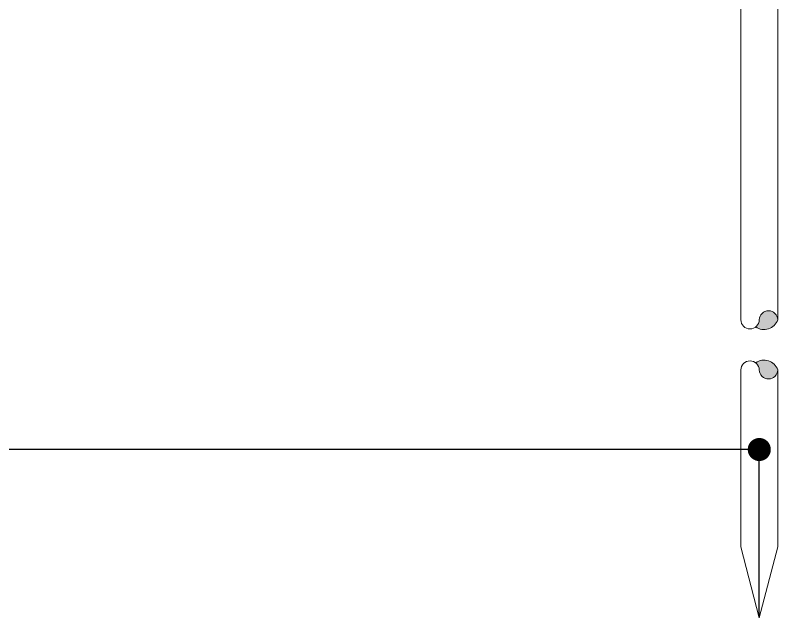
# Model space of a CAD drawing. Header units: inches. Extents: x -3 to 923, y -103 to 154.
# Drawn here: x 617.1718 to 617.5023, y 55.5555 to 55.8167 of the extents above; entities that cross this region are included whole.
import ezdxf

# ---------------------------------------------------------------- set-up
doc = ezdxf.new("R2010")
doc.units = ezdxf.units.IN
doc.header["$LTSCALE"] = 10
doc.header["$MEASUREMENT"] = 0
doc.layers.add('Cotas', color=1, linetype='Continuous')
doc.layers.add('DETALHES', color=6, linetype='Continuous')

# ---------------------------------------------------------------- blocks, each defined once
blk = doc.blocks.new('_Dot')
at = {"color": 0, "linetype": 'ByBlock', "lineweight": -2}
blk.add_line((-0.5, 0), (-1, 0), dxfattribs=at)
at = {"color": 0, "linetype": 'ByBlock', "const_width": 0.5}
blk.add_lwpolyline([(-0.25, 0, 1), (0.25, 0, 1)], format="xyb", close=True, dxfattribs=at)

msp = doc.modelspace()

# ---------------------------------------------------------------- hatches: boundary and pattern name
at = {"layer": 'DETALHES', "linetype": 'Continuous', "lineweight": 0}
for points in [[(617.4943417887373, 55.6847005847494, -0.9842519685040071), (617.5023427887373, 55.68470058474945, -0.5005596658287282), (617.492796933616, 55.68160531664016, 0.227327006767957)], [(617.4943417887373, 55.66298373874678, 0.227327006767957), (617.492796933616, 55.66607900685603, -0.5005596658287284), (617.5023427887373, 55.66298373874678, -0.9842519685040071)]]:
    msp.add_hatch(color=240, dxfattribs=at).paths.add_polyline_path(points)

# ---------------------------------------------------------------- linework, layer by layer
at = {"layer": 'Cotas', "linetype": 'Continuous'}
for p, q in [((617.4943407887374, 55.55616741919265), (617.4943407887374, 55.63027365943135)), ((617.4843407887373, 55.62847365943139), (616.9985054635363, 55.62847365943139))]:
    msp.add_line(p, q, dxfattribs=at)
at = {"layer": 'DETALHES', "color": 240, "linetype": 'Continuous', "lineweight": 0}
for p, q in [((617.4863407887373, 56.0257816641741), (617.4863407887373, 55.68470058474954)), ((617.5023407887373, 56.0257816641741), (617.5023407887373, 55.68469473704381)), ((617.4863407887373, 55.66298373874669), (617.4863407887373, 55.58627808356677)), ((617.5023407887373, 55.66298958645238), (617.5023407887373, 55.58627808356668)), ((617.4943407887374, 55.55554241919266), (617.4863407887373, 55.58627808356673)), ((617.4943407887374, 55.55554241919266), (617.5023407887373, 55.58627808356673))]:
    msp.add_line(p, q, dxfattribs=at)
for centre, radius, start, end in [((617.4983422887374, 55.68463708074941), 0.004001004000000479, 0.9094377234105614, 179.0905622765894), ((617.4903412887373, 55.68476408874944), 0.004001004000000479, 180.9094377234105, 359.0905622765894), ((617.4964112990936, 55.68672597422751), 0.006267756531035935, 234.7840227659412, 341.1468172687304), ((617.4903412887373, 55.66292023474679), 0.004001004000000479, 0.9094377234105614, 179.0905622765894), ((617.4964112990936, 55.66095834926872), 0.006267756531035935, 18.85318273126959, 125.2159772340587), ((617.4983422887374, 55.66304724274677), 0.004001004000000479, 180.9094377234105, 359.0905622765894)]:
    msp.add_arc(centre, radius, start, end, dxfattribs=at)

# ---------------------------------------------------------------- block references
at = {"layer": 'Cotas', "linetype": 'Continuous', "xscale": 0.009999999999990905, "yscale": 0.009999999999990905, "zscale": 0.009999999999990905}
msp.add_blockref('_Dot', (617.4943407887374, 55.62847365943139), dxfattribs=at)

doc.saveas('drawing.dxf')
